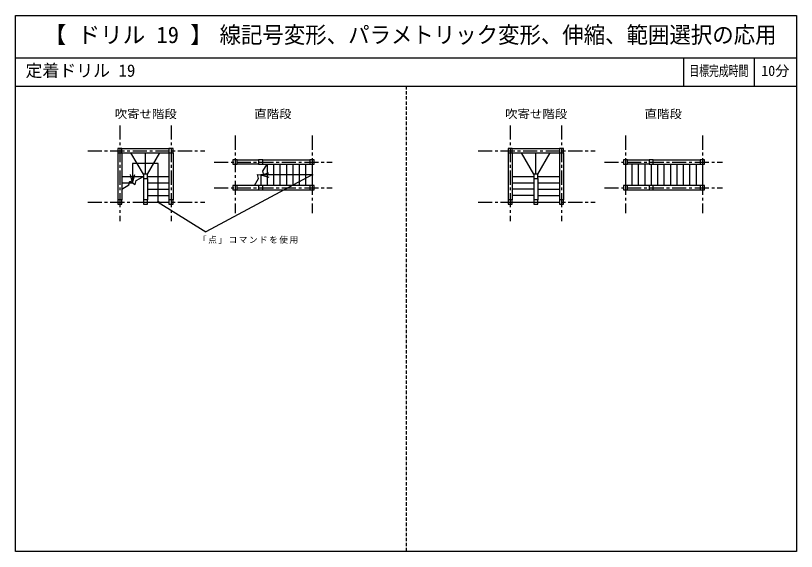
# Model space of a CAD drawing. Units: millimetres, scale not verified. Extents: x -13850 to 13850, y -9500 to 9500.
import ezdxf
from ezdxf.enums import TextEntityAlignment as Align

# ---------------------------------------------------------------- set-up
doc = ezdxf.new("R2010")
doc.units = ezdxf.units.MM
doc.header["$LTSCALE"] = 100
doc.header["$PDMODE"] = 32
doc.header["$PDSIZE"] = 40
doc.linetypes.add('CHAIN1', pattern=[8, 5, -1, 1, -1])
doc.linetypes.add('DASHED1', pattern=[1.8, 1.2, -0.6])
for name, color, linetype in [('0-0', 4, 'Continuous'), ('D-0', 4, 'CHAIN1'), ('E-0', 3, 'Continuous'), ('F-0', 7, 'Continuous')]:
    doc.layers.add(name, color=color, linetype=linetype)
doc.styles.add('ＭＳ ゴシック', font='')
doc.styles.get('ＭＳ ゴシック').set_extended_font_data('MS Gothic')

msp = doc.modelspace()

# ---------------------------------------------------------------- linework, layer by layer
at = {"layer": '0-0'}
for p, q in [((4531.3, 3873.7), (4092.5, 4633.7)), ((4606.3, 3873.7), (4606.3, 4633.7)), ((4681.3, 3873.7), (5120.1, 4633.7)), ((7787.2, 4231.3), (7787.2, 3471.3)), ((8014.7, 4231.3), (8014.7, 3471.3)), ((8242.2, 4231.3), (8242.2, 3471.3)), ((8469.7, 4231.3), (8469.7, 3471.3)), ((8697.2, 4231.3), (8697.2, 3471.3)), ((8924.7, 4231.3), (8924.7, 3471.3)), ((9152.2, 4231.3), (9152.2, 3471.3)), ((9379.7, 4231.3), (9379.7, 3471.3)), ((9607.2, 4231.3), (9607.2, 3471.3)), ((9834.7, 4231.3), (9834.7, 3471.3)), ((10062.2, 4231.3), (10062.2, 3471.3)), ((10289.7, 4231.3), (10289.7, 3471.3)), ((10517.2, 4231.3), (10517.2, 3471.3)), ((3771.3, 3798.7), (4531.3, 3798.7)), ((4681.3, 3798.7), (5441.3, 3798.7)), ((3771.3, 3571.2), (4531.3, 3571.2)), ((4531.3, 3343.7), (3771.3, 3343.7)), ((4681.3, 3571.2), (5441.3, 3571.2)), ((4681.3, 3343.7), (5441.3, 3343.7)), ((4531.3, 3116.2), (3771.3, 3116.2)), ((4681.3, 3116.2), (5441.3, 3116.2)), ((3771.3, 2888.7), (4531.3, 2888.7)), ((4681.3, 2888.7), (5441.3, 2888.7))]:
    msp.add_line(p, q, dxfattribs=at)
at = {"layer": 'D-0'}
for p, q in [((-10153.7, 5604.9), (-10153.7, 2215.7)), ((-8333.7, 5604.9), (-8333.7, 2215.7)), ((3696.3, 5604.9), (3696.3, 2215.7)), ((5516.3, 5604.9), (5516.3, 2215.7)), ((-6062.8, 5242.9), (-6062.8, 2497.8)), ((-3332.8, 5242.9), (-3332.8, 2497.8)), ((7787.2, 5242.9), (7787.2, 2497.8)), ((10517.2, 5242.9), (10517.2, 2497.8)), ((-11292.1, 4708.7), (-7133.2, 4708.7)), ((2557.9, 4708.7), (6716.8, 4708.7)), ((-6805.6, 4306.3), (-2623.3, 4306.3)), ((7044.4, 4306.3), (11226.7, 4306.3)), ((-6805.6, 3396.3), (-2623.3, 3396.3)), ((7044.4, 3396.3), (11226.7, 3396.3)), ((-11292.1, 2888.7), (-7133.2, 2888.7)), ((2557.9, 2888.7), (6716.8, 2888.7))]:
    msp.add_line(p, q, dxfattribs=at)
at = {"layer": 'D-0', "linetype": 'Continuous'}
for p in [(-3332.8, 3851.3), (-8788.7, 2888.7)]:
    msp.add_line(p, (-7101.5, 1834.6), dxfattribs=at)
at = {"layer": 'E-0'}
for p, q in [((-10078.7, 4783.7), (-8408.7, 4783.7)), ((3771.3, 4783.7), (5441.3, 4783.7)), ((-10228.7, 4633.7), (-10228.7, 2963.7)), ((-10078.7, 4633.7), (-10078.7, 2963.7)), ((-8258.7, 4633.7), (-8258.7, 2963.7)), ((3621.3, 4633.7), (3621.3, 2963.7)), ((3771.3, 4633.7), (3771.3, 2963.7)), ((5591.3, 4633.7), (5591.3, 2963.7)), ((-5987.8, 4381.3), (-5227.8, 4381.3)), ((-5227.8, 4231.3), (-5987.8, 4231.3)), ((-5077.8, 4381.3), (-3407.8, 4381.3)), ((-5077.8, 4231.3), (-3407.8, 4231.3)), ((7862.2, 4381.3), (8622.2, 4381.3)), ((8622.2, 4231.3), (7862.2, 4231.3)), ((8772.2, 4381.3), (10442.2, 4381.3)), ((8772.2, 4231.3), (10442.2, 4231.3)), ((-9318.7, 3723.7), (-9318.7, 2963.7)), ((-9168.7, 3723.7), (-9168.7, 2963.7)), ((4531.3, 3723.7), (4531.3, 2963.7)), ((4681.3, 3723.7), (4681.3, 2963.7)), ((-5227.8, 3471.3), (-5987.8, 3471.3)), ((-3407.8, 3471.3), (-5077.8, 3471.3)), ((8622.2, 3471.3), (7862.2, 3471.3)), ((10442.2, 3471.3), (8772.2, 3471.3)), ((-5987.8, 3321.3), (-5227.8, 3321.3)), ((-5077.8, 3321.3), (-3407.8, 3321.3)), ((7862.2, 3321.3), (8622.2, 3321.3)), ((8772.2, 3321.3), (10442.2, 3321.3))]:
    msp.add_line(p, q, dxfattribs=at)
at = {"layer": 'E-0', "color": 4}
for p, q in [((-9318.7, 3873.7), (-9757.5, 4633.7)), ((-9243.7, 3873.7), (-9243.7, 4633.7)), ((-9168.7, 3873.7), (-8729.9, 4633.7)), ((-9698.7, 4253.7), (-9698.7, 3571.2)), ((-8788.7, 4253.7), (-9698.7, 4253.7)), ((-8788.7, 2888.7), (-8788.7, 4253.7)), ((-5075.7, 3980), (-4925.3, 4231.3)), ((-4925.3, 4231.3), (-4925.3, 3471.3)), ((-4697.8, 4231.3), (-4697.8, 3471.3)), ((-4470.3, 4231.3), (-4470.3, 3471.3)), ((-4242.8, 4231.3), (-4242.8, 3471.3)), ((-4015.3, 4231.3), (-4015.3, 3471.3)), ((-3787.8, 4231.3), (-3787.8, 3471.3)), ((-3560.3, 4231.3), (-3560.3, 3471.3)), ((-3332.8, 4231.3), (-3332.8, 3471.3)), ((-5152.8, 3851.3), (-4863, 3929)), ((-10078.7, 3798.7), (-9318.7, 3798.7)), ((-9698.7, 3571.2), (-9621, 3861)), ((-9570, 3648.3), (-9318.7, 3798.7)), ((-9168.7, 3798.7), (-8408.7, 3798.7)), ((-5380.3, 3471.3), (-5229.8, 3722.6)), ((-5152.8, 3851.3), (-4863, 3773.7)), ((-10078.7, 3343.7), (-9827.4, 3494.2)), ((-9168.7, 3571.2), (-8408.7, 3571.2)), ((-9168.7, 3343.7), (-8408.7, 3343.7)), ((-9168.7, 3116.2), (-8408.7, 3116.2)), ((-9168.7, 2888.7), (-8408.7, 2888.7))]:
    msp.add_line(p, q, dxfattribs=at)
at = {"layer": 'E-0'}
for points in [[(-10228.7, 4633.7), (-10078.7, 4633.7), (-10078.7, 4783.7), (-10228.7, 4783.7)], [(-8408.7, 4633.7), (-8258.7, 4633.7), (-8258.7, 4783.7), (-8408.7, 4783.7)], [(3621.3, 4633.7), (3771.3, 4633.7), (3771.3, 4783.7), (3621.3, 4783.7)], [(5441.3, 4633.7), (5591.3, 4633.7), (5591.3, 4783.7), (5441.3, 4783.7)], [(-6137.8, 4231.3), (-5987.8, 4231.3), (-5987.8, 4381.3), (-6137.8, 4381.3)], [(-5227.8, 4231.3), (-5077.8, 4231.3), (-5077.8, 4381.3), (-5227.8, 4381.3)], [(-3407.8, 4231.3), (-3257.8, 4231.3), (-3257.8, 4381.3), (-3407.8, 4381.3)], [(7712.2, 4231.3), (7862.2, 4231.3), (7862.2, 4381.3), (7712.2, 4381.3)], [(8622.2, 4231.3), (8772.2, 4231.3), (8772.2, 4381.3), (8622.2, 4381.3)], [(10442.2, 4231.3), (10592.2, 4231.3), (10592.2, 4381.3), (10442.2, 4381.3)], [(-9318.7, 3723.7), (-9168.7, 3723.7), (-9168.7, 3873.7), (-9318.7, 3873.7)], [(4531.3, 3723.7), (4681.3, 3723.7), (4681.3, 3873.7), (4531.3, 3873.7)], [(-6137.8, 3321.3), (-5987.8, 3321.3), (-5987.8, 3471.3), (-6137.8, 3471.3)], [(-5227.8, 3321.3), (-5077.8, 3321.3), (-5077.8, 3471.3), (-5227.8, 3471.3)], [(-3407.8, 3321.3), (-3257.8, 3321.3), (-3257.8, 3471.3), (-3407.8, 3471.3)], [(7712.2, 3321.3), (7862.2, 3321.3), (7862.2, 3471.3), (7712.2, 3471.3)], [(8622.2, 3321.3), (8772.2, 3321.3), (8772.2, 3471.3), (8622.2, 3471.3)], [(10442.2, 3321.3), (10592.2, 3321.3), (10592.2, 3471.3), (10442.2, 3471.3)], [(-10228.7, 2813.7), (-10078.7, 2813.7), (-10078.7, 2963.7), (-10228.7, 2963.7)], [(-9318.7, 2813.7), (-9168.7, 2813.7), (-9168.7, 2963.7), (-9318.7, 2963.7)], [(-8408.7, 2813.7), (-8258.7, 2813.7), (-8258.7, 2963.7), (-8408.7, 2963.7)], [(3621.3, 2813.7), (3771.3, 2813.7), (3771.3, 2963.7), (3621.3, 2963.7)], [(4531.3, 2813.7), (4681.3, 2813.7), (4681.3, 2963.7), (4531.3, 2963.7)], [(5441.3, 2813.7), (5591.3, 2813.7), (5591.3, 2963.7), (5441.3, 2963.7)]]:
    msp.add_lwpolyline(points, close=True, dxfattribs=at)
for points in [[(-10078.7, 4633.7), (-8408.7, 4633.7), (-8408.7, 2963.7)], [(3771.3, 4633.7), (5441.3, 4633.7), (5441.3, 2963.7)]]:
    msp.add_lwpolyline(points, dxfattribs=at)
at = {"layer": 'E-0', "color": 4}
for points in [[(-5229.8, 3722.6), (-5264.3, 3859.8), (-5041.3, 3842.9), (-5075.7, 3980)], [(-10078.7, 3571.2), (-9698.7, 3571.2), (-9776.3, 3861)], [(-9827.4, 3494.2), (-9793, 3631.3), (-9604.4, 3511.1), (-9570, 3648.3)], [(-3332.8, 3851.3), (-5152.8, 3851.3), (-5152.8, 3471.3)]]:
    msp.add_lwpolyline(points, dxfattribs=at)
for p in [(-3332.8, 3851.3), (-8788.7, 2888.7)]:
    msp.add_point(p, dxfattribs=at)
at = {"layer": 'F-0', "color": 6}
for p, q in [((-13850, 9500), (13850, 9500)), ((-13850, -9500), (-13850, 9500)), ((-13850, 8000), (13850, 8000))]:
    msp.add_line(p, q, dxfattribs=at)
at = {"layer": 'F-0'}
for p, q in [((9850, 8000), (9850, 7000)), ((12350, 8000), (12350, 7000)), ((-13850, 7000), (13850, 7000))]:
    msp.add_line(p, q, dxfattribs=at)
at = {"layer": 'F-0', "linetype": 'DASHED1'}
msp.add_line((0, 7000), (0, -9500), dxfattribs=at)
at = {"layer": 'F-0', "color": 6}
msp.add_lwpolyline([(13850, 9500), (13850, -9500), (-13850, -9500)], dxfattribs=at)

# ---------------------------------------------------------------- texts
at = {"layer": 'D-0', "color": 7, "insert": (-7376, 1414.7), "char_height": 219.9, "attachment_point": 7, "style": 'ＭＳ ゴシック'}
msp.add_mtext('\\T1.17;「点」コマンドを使用', dxfattribs=at)
at = {"layer": 'E-0', "color": 7, "style": 'ＭＳ ゴシック', "width": 1.1}
for s, p in [('吹寄せ階段', (-10333.7, 5775.6)), ('直階段', (-5381.7, 5775.6)), ('吹寄せ階段', (3516.3, 5775.6)), ('直階段', (8468.3, 5775.6))]:
    msp.add_text(s, height=293.3, dxfattribs=at).set_placement(p, align=Align.BOTTOM_LEFT)
at = {"layer": 'F-0', "style": 'ＭＳ ゴシック'}
for s, height, p in [('【 ドリル 19 】\u3000', 586.5, (-12850, 8350)), ('定着ドリル 19', 439.9, (-13500, 7200)), ('10分', 366.6, (12600, 7250))]:
    msp.add_text(s, height=height, dxfattribs=at).set_placement(p, align=Align.BOTTOM_LEFT)
for s, height, width, p in [('線記号変形、パラメトリック変形、伸縮、範囲選択の応用', 586.5, 0.95, (-6614.5, 8350)), ('目標完成時間', 366.6, 0.7, (10050, 7250))]:
    msp.add_text(s, height=height, dxfattribs=dict(at, width=width)).set_placement(p, align=Align.BOTTOM_LEFT)

doc.saveas('drawing.dxf')
